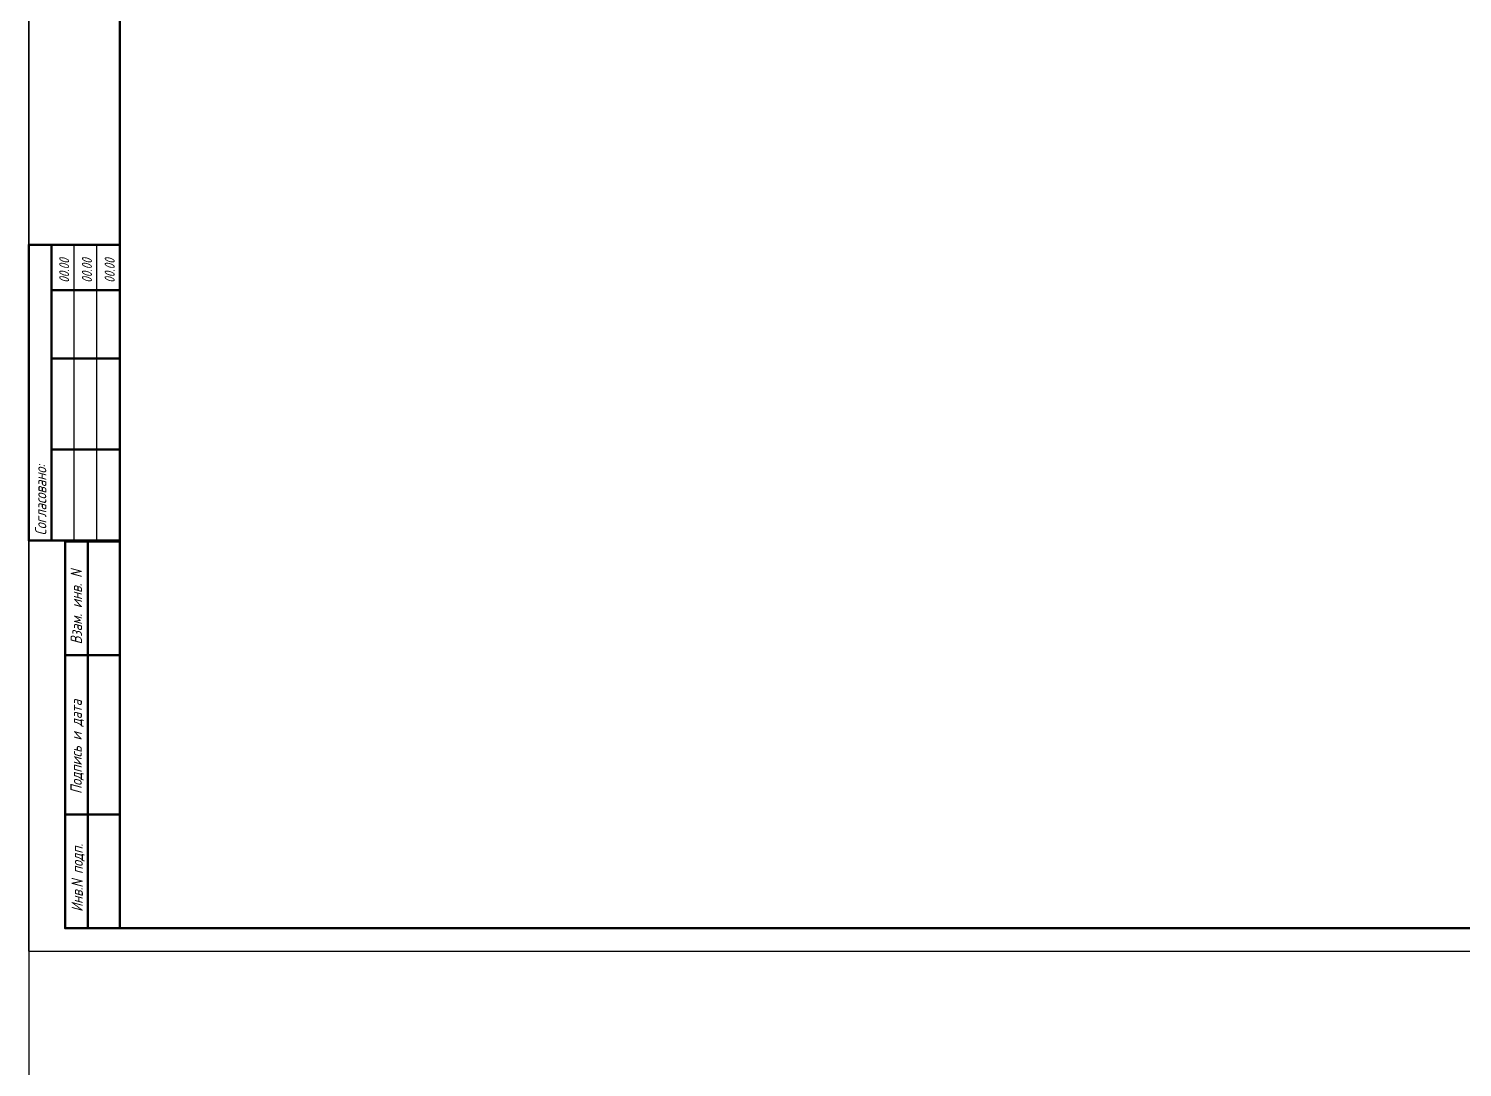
# Model space of a CAD drawing. Header units: millimetres. Extents: x 5341 to 134645, y 2795 to 129189.
# Drawn here: x 5341 to 36841, y 66011 to 88831 of the extents above; entities that cross this region are included whole.
import ezdxf

# ---------------------------------------------------------------- set-up
doc = ezdxf.new("R2010")
doc.units = ezdxf.units.MM
doc.layers.get('Defpoints').update_dxf_attribs({"color": 1})
doc.layers.add('АР_Рамка', color=7, linetype='Continuous', lineweight=30)
doc.styles.add('GOST 2.304', font='CS_Gost2304.shx', dxfattribs={"oblique": 15})

# ---------------------------------------------------------------- blocks, each defined once
blk = doc.blocks.new('A$C13C31348')
at = {"style": 'GOST 2.304', "oblique": 15}
blk.add_text('00.00', height=220, dxfattribs=at).set_placement((-29, 0))

msp = doc.modelspace()

# ---------------------------------------------------------------- linework, layer by layer
at = {"layer": 'Defpoints', "ltscale": 100}
msp.add_line((5341.3, 129189), (5341.3, 52741), dxfattribs=at)
at = {"layer": 'АР_Рамка'}
for p, q in [((5341.3, 68565.7), (5341.3, 127965.7)), ((6341.3, 77583.2), (6341.3, 84083.2)), ((6841.3, 77583.2), (6841.3, 84083.2)), ((5341.3, 68565.7), (68341.3, 68565.7))]:
    msp.add_line(p, q, dxfattribs=at)
at = {"layer": 'АР_Рамка', "lineweight": 50}
for p, q in [((5841.3, 83083.2), (7341.3, 83083.2)), ((5841.3, 81583.2), (7341.3, 81583.2)), ((5841.3, 79583.2), (7341.3, 79583.2))]:
    msp.add_line(p, q, dxfattribs=at)
msp.add_lwpolyline([(67841.3, 69065.7), (7341.3, 69065.7), (7341.3, 127465.7), (67841.3, 127465.7), (67841.3, 69065.7)], close=True, dxfattribs=at)
for points in [[(7341.3, 84083.2), (5341.3, 84083.2), (5341.3, 77583.2), (7341.3, 77583.2)], [(7341.3, 84083.2), (5341.3, 84083.2), (5341.3, 77583.2), (7341.3, 77583.2)], [(7341.3, 84083.2), (5841.3, 84083.2), (5841.3, 77583.2), (7341.3, 77583.2)], [(7341.3, 69065.7), (6141.3, 69065.7), (6141.3, 77565.7), (7341.3, 77565.7)], [(6641.3, 69065.7), (6641.3, 77565.7)], [(7341.3, 75065.7), (6141.3, 75065.7)], [(7341.3, 71565.7), (6141.3, 71565.7)]]:
    msp.add_lwpolyline(points, dxfattribs=at)

# ---------------------------------------------------------------- block references
at = {"layer": 'АР_Рамка', "rotation": 90}
for p in [(6231.3, 83275.7), (6731.3, 83275.7), (7231.3, 83275.7)]:
    msp.add_blockref('A$C13C31348', p, dxfattribs=at)

# ---------------------------------------------------------------- texts
at = {"layer": 'АР_Рамка', "style": 'GOST 2.304', "oblique": 15}
for s, p in [('Согласовано:', (5729.5, 77697.4)), ('Взам. инв. N', (6512.5, 75303.7)), ('Подпись и дата', (6509.7, 72017.3)), ('Инв.N подп.', (6531.5, 69425.7))]:
    msp.add_text(s, height=250, rotation=90, dxfattribs=at).set_placement(p)

doc.saveas('drawing.dxf')
